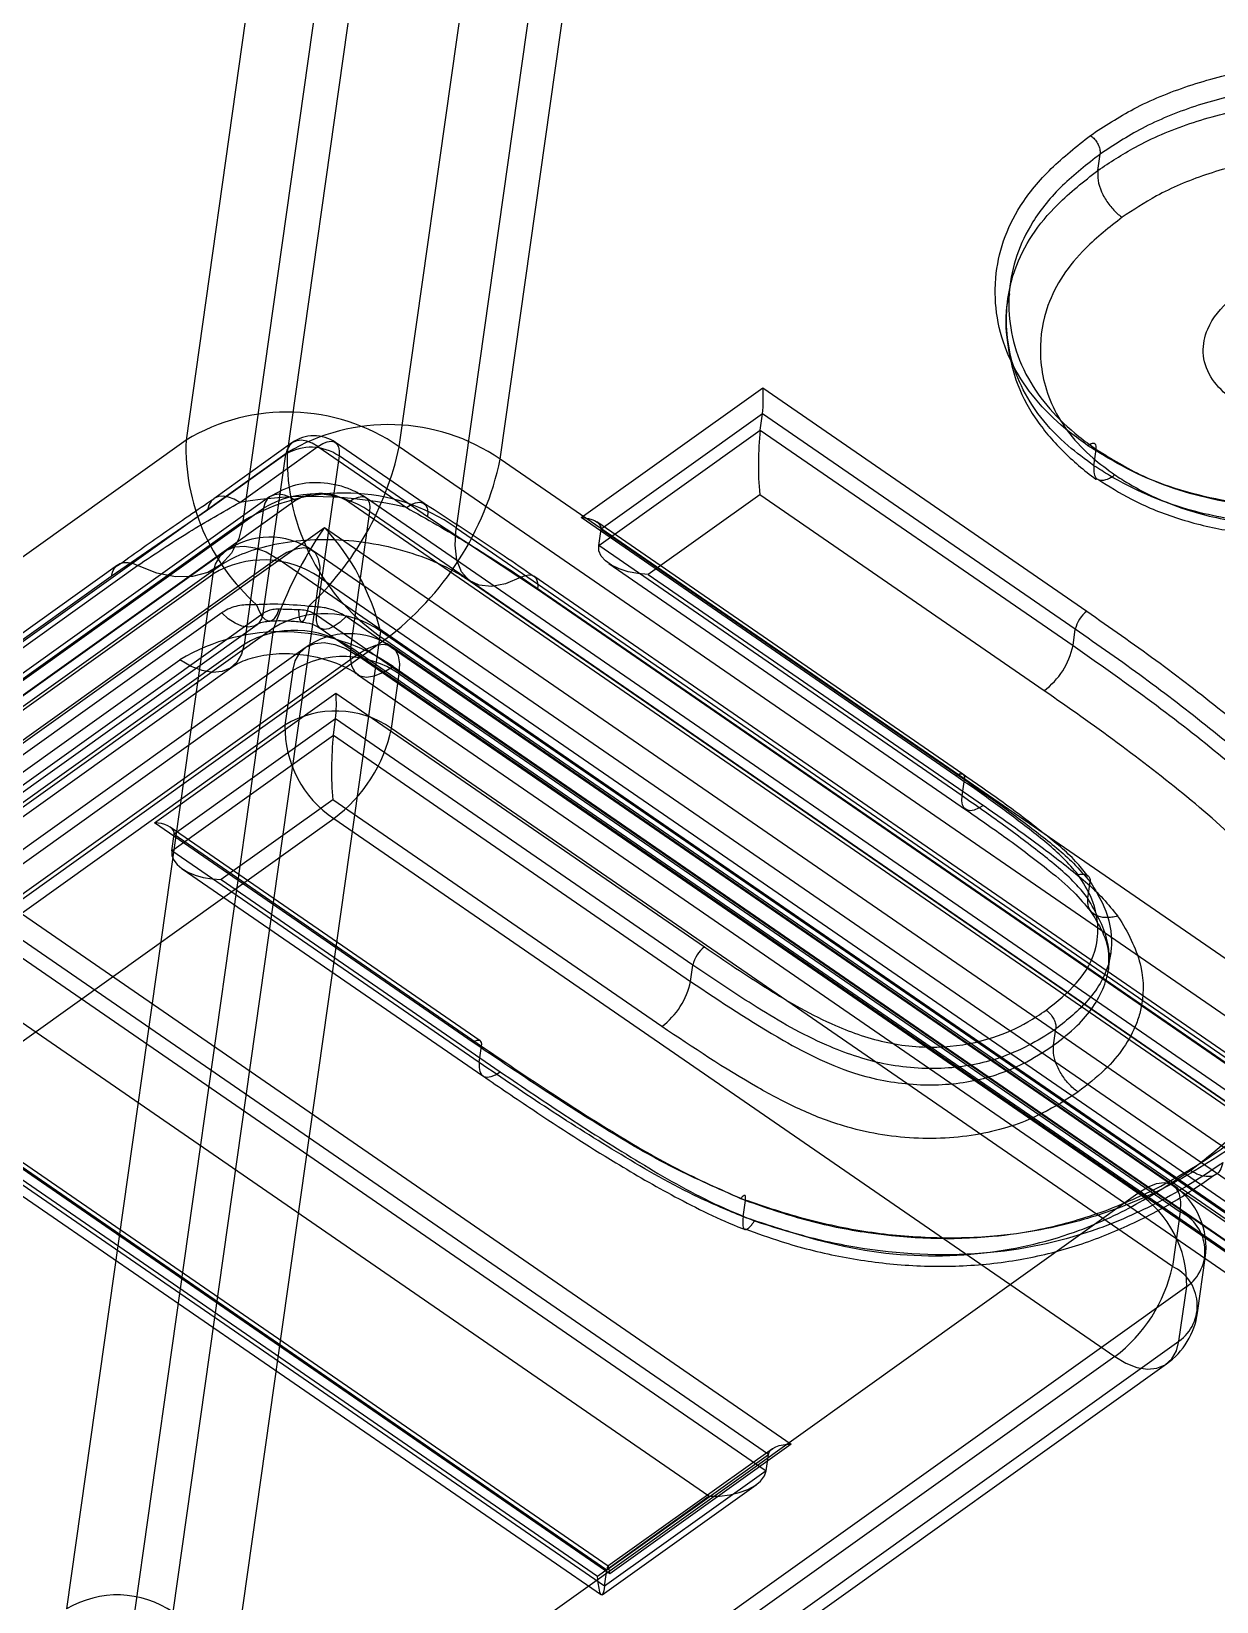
# Model space of a CAD drawing. Header units: inches. Extents: x -1.33 to 1.18, y -0.89 to 1.54.
# Drawn here: x 0.1911 to 0.4985, y 0.8214 to 1.2285 of the extents above; entities that cross this region are included whole.
import ezdxf

# ---------------------------------------------------------------- set-up
doc = ezdxf.new("R2010")
doc.units = ezdxf.units.IN
doc.header["$MEASUREMENT"] = 0

msp = doc.modelspace()

# ---------------------------------------------------------------- linework, layer by layer
at = {"color": 7, "linetype": 'Continuous', "lineweight": 25}
for p, q in [((0.2871742088, 1.5179692225), (0.2312484025, 1.1225116775)), ((0.2865332033, 1.1208250927), (0.3424590096, 1.5162826377)), ((0.2460735155, 1.1015103407), (0.28602052, 1.3839800157)), ((0.3413053208, 1.3822934309), (0.3013583163, 1.0998237559)), ((0.2894383761, 1.3452323799), (0.2574807725, 1.1192566399)), ((0.3127655732, 1.117570055), (0.3447231768, 1.343545795)), ((0.467729125, 1.1924357115), (0.4683283301, 1.1966727566)), ((0.4450452499, 1.1634951286), (0.4444460448, 1.1592580835)), ((0.3337548911, 1.1024201057), (0.3808341178, 1.1360601367)), ((0.3808341178, 1.1360601367), (0.4648911067, 1.0781619328)), ((0.3807764334, 1.1293606763), (0.3388839011, 1.0994267505)), ((0.3801772283, 1.1251236312), (0.3807764334, 1.1293606763)), ((0.461898284, 1.0734841796), (0.3807764334, 1.1293606763)), ((0.338284696, 1.0951897053), (0.3801772283, 1.1251236312)), ((0.3801772283, 1.1251236312), (0.4612990789, 1.0692471345)), ((0.2312484025, 1.1225116775), (-1.2728929942, 0.0477411968)), ((0.258728019, 1.121801105), (0.238454419, 1.1073147895)), ((0.2451752954, 1.1063683102), (0.2654488954, 1.1208546257)), ((0.2654488954, 1.1208546257), (0.2883944186, 1.1050498155)), ((0.2929789519, 1.1060938109), (0.2700334287, 1.1218986211)), ((1.108370399, 0.554746003), (0.2865332033, 1.1208250927)), ((0.466726738, 1.1158994768), (0.4673259431, 1.1201365219)), ((0.2574807725, 1.1192566399), (-1.1169932624, 0.1371387868)), ((0.2571123882, 1.1188471614), (0.2368387882, 1.1043608459)), ((0.251291683, 1.0776883135), (0.2571123882, 1.1188471614)), ((0.2709335884, 1.1184255152), (0.2651128832, 1.0772666673)), ((0.2938791115, 1.102620705), (0.2709335884, 1.1184255152)), ((0.9878461269, 0.6525765171), (0.3127655732, 1.117570055)), ((0.2529314014, 1.1078216745), (-1.2149865129, 0.0590513633)), ((1.0587686856, 0.5696966466), (0.2780579737, 1.1074965206)), ((0.3800330172, 1.1083749803), (0.3511072211, 1.0877063173)), ((0.4538170222, 1.0575527516), (0.3800330172, 1.1083749803)), ((-1.216602241, 0.0560973503), (0.2513156733, 1.1048676614)), ((0.2596518551, 1.1068748932), (-1.2082660592, 0.058104582)), ((0.2368387882, 1.1043608459), (0.2118296982, 1.0871321225)), ((0.2513156733, 1.1048676614), (0.2463222978, 1.0695589521)), ((1.0541838102, 0.5686528868), (0.2734730982, 1.1064527608)), ((0.2739647839, 1.0687146873), (0.2789581595, 1.1040233966)), ((0.2789581595, 1.1040233966), (1.0596688714, 0.5662235226)), ((-1.1981643039, 0.0529656455), (0.2671601159, 1.0998830056)), ((-1.1543339917, 0.1008619621), (0.2460735155, 1.1015103407)), ((0.2671601159, 1.0998830056), (1.0449358252, 0.5641049356)), ((0.3223992998, 1.0837589529), (0.2938791115, 1.102620705)), ((0.3013583163, 1.0998237559), (1.0057901983, 0.6146131077)), ((0.4309218425, 1.0354918283), (0.3337548911, 1.1024201057)), ((0.432765898, 1.0359023333), (0.3378231545, 1.1012986211)), ((0.338284696, 1.0951897053), (0.3388839011, 1.0994267505)), ((0.3388839011, 1.0994267505), (0.4331291822, 1.0345108727)), ((0.4325299771, 1.0302738276), (0.338284696, 1.0951897053)), ((0.241460956, 1.0937170721), (-1.2887008276, 0.000475935)), ((0.2549018634, 1.0918235095), (-1.2752599201, -0.0014176276)), ((1.1060526396, 0.5055003386), (0.2549018634, 1.0918235095)), ((1.1152223905, 0.5075878581), (0.2640716143, 1.093911029)), ((-1.2919322837, -0.0054320911), (0.2382294998, 1.087809046)), ((0.2118296982, 1.0871321225), (-1.188577809, 0.0864837439)), ((0.2134453291, 1.0900860661), (-1.1869621782, 0.0894376875)), ((-1.1817290456, 0.0893593875), (0.2186784617, 1.0900077661)), ((-1.1607965152, 0.0890461877), (0.239610992, 1.0896945663)), ((0.2382294998, 1.087809046), (0.2002798455, 0.8194628547)), ((1.0259310221, 0.6020214105), (0.3214991401, 1.0872320588)), ((0.3409365626, 1.0905100288), (0.433438222, 1.0267952258)), ((0.3511072211, 1.0877063173), (0.438048395, 1.0278214875)), ((0.2279223316, 0.8186185899), (0.2658719859, 1.0869647812)), ((0.2658719859, 1.0869647812), (1.1170227621, 0.5006416103)), ((0.3049589548, 1.0859313323), (1.0093908368, 0.600720684)), ((0.3181911031, 1.0869719135), (1.0226229851, 0.6017612652)), ((1.0268311818, 0.5985483046), (0.3223992998, 1.0837589529)), ((0.240566347, 1.0777694762), (-1.2506083135, 0.0122642582)), ((-1.2398829774, 0.0121830955), (0.251291683, 1.0776883135)), ((0.2651128832, 1.0772666673), (1.0722744147, 0.5212961328)), ((1.0799773456, 0.5208151006), (0.2728158141, 1.076785635)), ((-1.2414986083, 0.0092291519), (0.2496760522, 1.0747343699)), ((0.2540477384, 1.0738696205), (-1.1723742632, 0.0547465266)), ((-1.0916366344, 0.0886747089), (0.2828374004, 1.070792562)), ((0.215099409, 0.7984616874), (0.2540477384, 1.0738696205)), ((0.2816902245, 1.0730253557), (0.2427418951, 0.7976174226)), ((0.2660130429, 1.0737935614), (1.0731745743, 0.5178230269)), ((1.0154408936, 0.5675743463), (0.2816902245, 1.0730253557)), ((0.2828374004, 1.070792562), (0.957917954, 0.6057990241)), ((0.4612990789, 1.0692471345), (0.461898284, 1.0734841796)), ((0.2463222978, 1.0695589521), (-1.2215956166, 0.0207886409)), ((0.2621505248, 1.0686722967), (-1.1590844877, 0.0532551049)), ((0.2755914322, 1.0667787341), (-1.1456435803, 0.0513615424)), ((1.0546754959, 0.5309148133), (0.2739647839, 1.0687146873)), ((0.4781066169, 0.9272742555), (0.2755914322, 1.0667787341)), ((0.4872763678, 0.929361775), (0.2847611832, 1.0688662536)), ((-1.2382679802, 0.0167741773), (0.2296499342, 1.0655444885)), ((-1.2248270727, 0.0148806147), (0.2430908416, 1.0636509259)), ((-1.1623159439, 0.0473470788), (0.2589190686, 1.0627642705)), ((0.2589190686, 1.0627642705), (0.2569217184, 1.0486407868)), ((0.2849349064, 1.0638559589), (1.0656456184, 0.5260560849)), ((0.2757651555, 1.0617684394), (1.0564758674, 0.5239685654)), ((0.2845642045, 1.047796522), (0.2865615547, 1.0619200057)), ((0.2865615547, 1.0619200057), (0.4890767394, 0.9224155272)), ((0.2230389129, 1.0233090159), (0.2701181397, 1.0569490469)), ((0.2701181397, 1.0569490469), (0.3657053465, 0.9911088546)), ((0.1114314888, 1.0528724333), (0.3882370938, 0.8622095311)), ((0.2569217184, 1.0486407868), (-1.1643132941, 0.0332235951)), ((0.2700604552, 1.0502495866), (0.228167923, 1.0203156607)), ((0.2694612502, 1.0460125414), (0.2700604552, 1.0502495866)), ((0.3627182246, 0.9864271823), (0.2700604552, 1.0502495866)), ((0.4870793892, 0.9082920434), (0.2845642045, 1.047796522)), ((0.3823091436, 0.8595534928), (0.1113738044, 1.0461729729)), ((0.2275687179, 1.0160786156), (0.2694612502, 1.0460125414)), ((0.2694612502, 1.0460125414), (0.3621190195, 0.9821901372)), ((0.1107745993, 1.0419359278), (0.3817099386, 0.8553164477)), ((0.4325299771, 1.0302738276), (0.4331291822, 1.0345108727)), ((0.2693170391, 1.0292638906), (0.240391243, 1.0085952275)), ((0.3546369641, 0.9704957552), (0.2693170391, 1.0292638906)), ((-1.1516356309, 0.0089910911), (0.2695993815, 1.0244082828)), ((0.3668900633, 0.848676352), (0.1106303882, 1.025187277)), ((0.3057376169, 0.9663463872), (0.2230389129, 1.0233090159)), ((0.3075652552, 0.9667682387), (0.2271071764, 1.0221875313)), ((0.2695993815, 1.0244082828), (0.4721145662, 0.8849038043)), ((0.341157867, 0.8285695001), (0.0643522621, 1.0192324023)), ((0.3407572303, 0.8305261811), (0.0684205255, 1.0181109177)), ((0.2275687179, 1.0160786156), (0.228167923, 1.0203156607)), ((0.228167923, 1.0203156607), (0.3079139301, 0.9653868411)), ((0.0694812721, 1.0162390471), (0.3404166114, 0.829619567)), ((0.307314725, 0.9611497959), (0.2275687179, 1.0160786156)), ((0.3398174063, 0.8253825219), (0.0688820671, 1.0120020019)), ((0.2302205844, 1.011398939), (0.3082044021, 0.9576839104)), ((0.0715339336, 1.0073223254), (0.338965859, 0.8231159866)), ((0.240391243, 1.0085952275), (0.312755508, 0.9587509305)), ((0.4651385097, 1.0037451492), (0.4657377148, 1.0079821943)), ((0.0817045922, 1.0045186139), (0.3379642672, 0.8280076889)), ((0.4704661523, 0.9852469817), (0.4710653573, 0.9894840269)), ((0.3621190195, 0.9821901372), (0.3627182246, 0.9864271823)), ((0.4562741014, 0.9656276658), (0.4568733065, 0.969864711)), ((0.307314725, 0.9611497959), (0.3079139301, 0.9653868411)), ((0.2446921075, 0.7605086583), (0.4781066169, 0.9272742555)), ((0.3757527453, 0.9211617182), (0.3763519504, 0.9253987633)), ((0.4890767394, 0.9224155272), (0.4870793892, 0.9082920434)), ((0.4936030121, 0.8962708474), (0.4956003623, 0.9103943311)), ((0.4907842801, 0.9030417516), (0.2573697707, 0.7362761544)), ((0.4887869298, 0.8889182678), (0.4907842801, 0.9030417516)), ((0.2553724205, 0.7221526706), (0.4887869298, 0.8889182678)), ((0.4721145662, 0.8849038043), (0.2387000569, 0.7181382071)), ((0.2521409643, 0.7162446445), (0.4855554737, 0.8830102417)), ((0.3404166114, 0.829619567), (0.3823091436, 0.8595534928)), ((0.3833411747, 0.8610107249), (0.340677085, 0.8305254898)), ((0.3882370938, 0.8622095311), (0.341157867, 0.8285695001)), ((0.3817099386, 0.8553164477), (0.3823091436, 0.8595534928)), ((0.3817099386, 0.8553164477), (0.3398174063, 0.8253825219)), ((0.3391662222, 0.8231177149), (0.3791298609, 0.8516733675)), ((0.3379642672, 0.8280076889), (0.3668900633, 0.848676352)), ((0.3398174063, 0.8253825219), (0.3404166114, 0.829619567))]:
    msp.add_line(p, q, dxfattribs=at)
at = {"color": 7, "linetype": 'Continuous', "lineweight": 25, "flags": 128}
for points in [[(0.2654488954, 1.1208546257), (0.2639981661, 1.1217049769), (0.262564809, 1.1222512709), (0.2612039072, 1.1224725137), (0.2599677594, 1.1223602033), (0.25890387, 1.1219186556), (0.2580531238, 1.121164839), (0.2574482144, 1.1201277223), (0.2571123882, 1.1188471614)], [(0.2654488954, 1.1208546257), (0.2666945485, 1.1216227178), (0.2678539533, 1.1220899139), (0.2688825546, 1.1222382597), (0.2697408237, 1.1220620544), (0.270395778, 1.1215680696), (0.2708222478, 1.1207752887), (0.2710038441, 1.119714178), (0.2709335884, 1.1184255152)], [(0.2451752954, 1.1063683102), (0.2437245661, 1.1072186614), (0.242291209, 1.1077649554), (0.2409303072, 1.1079861983), (0.2396941594, 1.1078738878), (0.23863027, 1.1074323401), (0.2377795238, 1.1066785235), (0.2371746144, 1.1056414069), (0.2368387882, 1.1043608459)], [(0.2596518551, 1.1068748932), (0.2582011893, 1.1077252898), (0.2567678933, 1.1082716274), (0.2554070477, 1.1084929105), (0.2541709492, 1.1083806353), (0.2531071004, 1.1079391165), (0.2522563842, 1.1071853214), (0.2516514933, 1.1061482179), (0.2513156733, 1.1048676614)], [(0.2789581595, 1.1040233966), (0.2790284081, 1.1053120643), (0.2788467908, 1.1063731895), (0.278420287, 1.1071659938), (0.277765287, 1.1076600102), (0.276906962, 1.1078362539), (0.2758782971, 1.1076879519), (0.2747188232, 1.1072208035), (0.2734730982, 1.1064527608)], [(0.2883944186, 1.1050498155), (0.2896400717, 1.1058179076), (0.2907994765, 1.1062851037), (0.2918280778, 1.1064334495), (0.2926863469, 1.1062572442), (0.2933413012, 1.1057632594), (0.293767771, 1.1049704785), (0.2939493673, 1.1039093678), (0.2938791115, 1.102620705)], [(0.2460735155, 1.1015103407), (0.2449640532, 1.0969940939), (0.2430290518, 1.0932008289), (0.2403250733, 1.0902414268), (0.2369311579, 1.0882023939), (0.2329465133, 1.0871433333), (0.2284876147, 1.0870952025), (0.2236848004, 1.0880594084), (0.2186784617, 1.0900077661)], [(0.3181911031, 1.0869719135), (0.3141318262, 1.0853001223), (0.3104572288, 1.0845945386), (0.307274723, 1.0848757873), (0.3046773369, 1.0861356472), (0.3027409948, 1.0883372914), (0.301522298, 1.0914163634), (0.3010568701, 1.0952828588), (0.3013583163, 1.0998237559)], [(0.3337548911, 1.1024201057), (0.3347088327, 1.102347905), (0.3356216516, 1.102192071), (0.3364656123, 1.1019573388), (0.3372150713, 1.1016508406), (0.3378472569, 1.1012818891), (0.3383429602, 1.1008616948), (0.3386871198, 1.100403025), (0.3388692783, 1.0999198162), (0.3388839011, 1.0994267505)], [(0.3511072211, 1.0877063173), (0.348430028, 1.0879242657), (0.3458940964, 1.0884052174), (0.3435968808, 1.0891306894), (0.3416266619, 1.0900728025), (0.3400591541, 1.0911953516), (0.3389545958, 1.0924551978), (0.3383554347, 1.093803926), (0.338284696, 1.0951897053)], [(0.2382294998, 1.087809046), (0.2389011398, 1.090370159), (0.2401109215, 1.0924443659), (0.2418123538, 1.093951956), (0.2439400516, 1.0948349936), (0.2464122486, 1.095059544), (0.2491339397, 1.0946169779), (0.2520005318, 1.0935243027), (0.2549018634, 1.0918235095)], [(0.2658719859, 1.0869647812), (0.2660124833, 1.0895421165), (0.2656492487, 1.0916643669), (0.264796241, 1.0932499755), (0.263486241, 1.0942380083), (0.261769591, 1.0945904956), (0.2597122611, 1.0942938917), (0.2573933133, 1.0933595949), (0.2549018634, 1.0918235095)], [(0.2186784617, 1.0900077661), (0.217426877, 1.0904948556), (0.2162261734, 1.0907359071), (0.2151114488, 1.0907238744), (0.2141152876, 1.0904591092), (0.2132668088, 1.089949351), (0.2125908141, 1.0892095004), (0.2121070638, 1.0882611842), (0.2118296982, 1.0871321225)], [(0.3181911031, 1.0869719135), (0.3192059223, 1.0873898613), (0.3201245716, 1.0875662572), (0.3209201981, 1.087495945), (0.3215695446, 1.08718098), (0.3220536301, 1.086630569), (0.3223583043, 1.085860801), (0.3224746613, 1.0848941771), (0.3223992998, 1.0837589529)], [(0.2495635652, 1.0798347954), (0.2502042327, 1.0781910721), (0.2509497771, 1.076906712), (0.2517632876, 1.0760453012), (0.2526044891, 1.0756494867), (0.253431735, 1.0757388644), (0.25420407, 1.0763090094), (0.2548832573, 1.077331695), (0.2554356716, 1.0787562898)], [(0.2630539928, 1.0794232401), (0.2626279253, 1.07781206), (0.262192575, 1.0765637256), (0.2617694954, 1.0757400398), (0.2613796325, 1.0753817816), (0.2610422875, 1.0755066877), (0.2607741618, 1.0761085743), (0.2605885299, 1.0771576431), (0.2604945819, 1.0786019566)], [(0.251291683, 1.0776883135), (0.2508471515, 1.0761612138), (0.2500112958, 1.0750077307), (0.2488315666, 1.074293346), (0.2473749355, 1.0740586144), (0.2457240936, 1.0743168614), (0.2439727573, 1.0750534266), (0.2422203478, 1.0762264961), (0.240566347, 1.0777694762)], [(0.2728158141, 1.076785635), (0.2712564239, 1.0753406865), (0.2697163252, 1.0742680623), (0.2682829477, 1.0736286538), (0.2670376622, 1.0734587596), (0.2660511622, 1.0737680243), (0.26537945, 1.0745388913), (0.2650606579, 1.0757275994), (0.2651128832, 1.0772666673)], [(0.2463222978, 1.0695589521), (0.2456506578, 1.066997839), (0.2444408761, 1.0649236322), (0.2427394438, 1.063416042), (0.240611746, 1.0625330044), (0.238139549, 1.062308454), (0.2354178579, 1.0627510201), (0.2325512658, 1.0638436953), (0.2296499342, 1.0655444885)], [(0.2589190686, 1.0627642705), (0.2595907086, 1.0653253835), (0.2608004903, 1.0673995904), (0.2625019226, 1.0689071806), (0.2646296204, 1.0697902182), (0.2671018174, 1.0700147686), (0.2698235085, 1.0695722025), (0.2726901006, 1.0684795273), (0.2755914322, 1.0667787341)], [(0.2739647839, 1.0687146873), (0.2738242866, 1.0661373519), (0.2741875212, 1.0640151015), (0.2750405288, 1.0624294929), (0.2763505288, 1.0614414602), (0.2780671788, 1.0610889728), (0.2801245087, 1.0613855767), (0.2824434565, 1.0623198736), (0.2849349064, 1.0638559589)], [(0.2865615547, 1.0619200057), (0.2867020521, 1.0644973411), (0.2863388175, 1.0666195915), (0.2854858099, 1.0682052001), (0.2841758098, 1.0691932329), (0.2824591599, 1.0695457202), (0.28040183, 1.0692491163), (0.2780828821, 1.0683148194), (0.2755914322, 1.0667787341)], [(0.4309218425, 1.0354918283), (0.4314227301, 1.0357972486), (0.4318890175, 1.0359823803), (0.4323027855, 1.0360401088), (0.4326481333, 1.0359682157), (0.4329117892, 1.0357694637), (0.4330836212, 1.0354514909), (0.4331570258, 1.0350265167), (0.4331291822, 1.0345108727)], [(0.438048395, 1.0278214875), (0.4367961759, 1.0270579367), (0.4356304574, 1.0265951075), (0.4345960375, 1.0264507862), (0.4337326682, 1.026630519), (0.4330735284, 1.0271273988), (0.4326439485, 1.0279223308), (0.4324604369, 1.0289847662), (0.4325299771, 1.0302738276)], [(0.228167923, 1.0203156607), (0.2281533002, 1.0208087264), (0.2279711416, 1.0212919352), (0.2276269821, 1.021750605), (0.2271312787, 1.0221707994), (0.2264990932, 1.0225397508), (0.2257496341, 1.0228462491), (0.2249056735, 1.0230809813), (0.2239928546, 1.0232368152), (0.2230389129, 1.0233090159)], [(0.2275687179, 1.0160786156), (0.2276052749, 1.0148459512), (0.2280606713, 1.0136379292), (0.2289210701, 1.0124912548), (0.2301603285, 1.0114407689), (0.2317407923, 1.0105183902), (0.23361444, 1.0097521446), (0.2357243416, 1.0091653141), (0.2380063889, 1.0087757293), (0.240391243, 1.0085952275)], [(0.3079139301, 0.9653868411), (0.3079454575, 0.9658999361), (0.3078761124, 0.9663221015), (0.3077085598, 0.9666371136), (0.3074492385, 0.9668328666), (0.3071081143, 0.9669018379), (0.3066982962, 0.9668413769), (0.3062355333, 0.9666538072), (0.3057376169, 0.9663463872)], [(0.307314725, 0.9611497959), (0.3072436239, 0.9598616993), (0.3074227212, 0.9588022971), (0.3078451341, 0.9580123027), (0.3084946291, 0.9575220758), (0.309346246, 0.9573504559), (0.3103672568, 0.9575040384), (0.3115184237, 0.9579769211), (0.312755508, 0.9587509305)], [(0.4781066169, 0.9272742555), (0.4805980668, 0.9288103408), (0.4829170146, 0.9297446377), (0.4849743445, 0.9300412416), (0.4866909945, 0.9296887543), (0.4880009945, 0.9287007215), (0.4888540022, 0.9271151129), (0.4892172368, 0.9249928625), (0.4890767394, 0.9224155272)], [(0.4721145662, 0.8849038043), (0.4750158978, 0.883203011), (0.4778824899, 0.8821103359), (0.480604181, 0.8816677697), (0.483076378, 0.8818923201), (0.4852040758, 0.8827753578), (0.4869055081, 0.8842829479), (0.4881152899, 0.8863571548), (0.4887869298, 0.8889182678)], [(0.3823091436, 0.8595534928), (0.3824933046, 0.8601013231), (0.3828828447, 0.8606216191), (0.3834627942, 0.8610943862), (0.3842108659, 0.8615014561), (0.385098312, 0.8618271855), (0.3860910282, 0.8620590567), (0.3871508651, 0.862188159), (0.3882370938, 0.8622095311)], [(0.3668900633, 0.848676352), (0.3696056349, 0.8487297823), (0.3722552272, 0.8490525381), (0.3747370178, 0.8496322161), (0.3769556328, 0.8504465395), (0.3788258122, 0.8514642143), (0.3802756859, 0.852646132), (0.3812495362, 0.853946872), (0.3817099386, 0.8553164477)], [(0.341157867, 0.8285695001), (0.3410835123, 0.8292711533), (0.3409966635, 0.8298372907), (0.3409006583, 0.8302461562), (0.340799186, 0.8304820372), (0.3406961463, 0.830535869), (0.3405954988, 0.8304055828), (0.3405011114, 0.8300961855), (0.3404166114, 0.829619567)], [(0.3398174063, 0.8253825219), (0.3396061562, 0.8241909756), (0.3393701877, 0.8234174823), (0.339118569, 0.8230917668), (0.3388609697, 0.8232263462), (0.3386072891, 0.8238160488), (0.338367276, 0.8248382125), (0.3381501541, 0.8262535561), (0.3379642672, 0.8280076889)]]:
    msp.add_lwpolyline(points, dxfattribs=at)
at = {"color": 7, "linetype": 'Continuous', "lineweight": 25}
for centre, radius, start, end in [((0.3459599025, 1.133010436), 0.0350073073770927, 354.0156344885, 4.9977209014), ((0.2575787292, 1.078659737), 0.0511495726702049, 55.5230529722, 120.9821626318), ((0.2838110992, 1.0754046994), 0.0511495726702041, 55.5230529722, 120.9821626318), ((0.4672185556, 1.115999232), 0.0875182684428363, 174.0156344885, 184.9977209014), ((0.2858892237, 1.1206927724), 0.0546710870097012, 178.0934196715, 228.3606198929), ((0.2636949698, 1.1078841763), 0.0127873931675527, 55.5230529722, 120.9821626318), ((0.2644502203, 1.1137928838), 0.009842519685039, 55.4410414576, 125.5473564601), ((0.2091498159, 1.1373511038), 0.0791283620473702, 312.9394021153, 347.9449931383), ((0.3141375653, 1.1180343429), 0.0566699760358678, 178.764109468, 236.4734322429), ((0.2354105424, 1.1340989451), 0.07910123261972, 306.8392268234, 347.9386641119), ((0.263474388, 0.9971947344), 0.1106965511981463, 76.9900531039, 99.5151625001), ((0.2724038422, 1.0576584003), 0.051149572670206, 55.5230529722, 120.9821626318), ((0.2644801163, 1.0829409166), 0.0255750795846734, 55.5213133946, 120.9798857988), ((0.2662340766, 1.0959115208), 0.0127875397923366, 55.5213133946, 120.9798857988), ((0.3532063212, 1.0401988987), 0.1047193489915468, 145.2537177109, 161.2443431257), ((0.2216363873, 1.0578952132), 0.0619304817453067, 14.1409713456, 42.6862009021), ((0.2529045132, 1.0777000258), 0.0196850393700779, 55.4386231084, 125.5443328531), ((0.2513939428, 1.0658823012), 0.0255750795846749, 55.5213133946, 120.9798857987), ((0.2672121814, 1.0519428757), 0.0255750795846738, 55.5213133946, 120.9798857987), ((0.4695937551, 1.0718569028), 0.0078656408567311, 126.7176607161, 168.0601789363), ((0.2559788201, 1.0216909989), 0.0511501591693473, 55.5213133946, 120.9798857987), ((0.2594867408, 1.0476322073), 0.0255750795846739, 55.5213133946, 120.9798857987), ((0.273594082, 1.0526552503), 0.0196850393700772, 55.4386231084, 125.5443328531), ((0.4419603251, 1.0733793552), 0.0197753039152363, 306.8391727426, 347.9386669093), ((0.2720835116, 1.0408375258), 0.025575079584674, 55.5213133946, 120.9798857987), ((0.2356998621, 1.0538954205), 0.0345534725924253, 353.9432875943, 5.0700677956), ((0.2700861614, 1.026714042), 0.025575079584675, 55.5213133946, 120.9798857987), ((0.2852513145, 1.0480293923), 0.0283361927124881, 178.7636645143, 236.4705576616), ((0.2458893591, 1.0560606921), 0.0395479478439619, 306.8359565459, 347.9382453195), ((0.3565025774, 1.0368881422), 0.087518268442799, 174.0156344885, 184.9977209014), ((0.3704744754, 0.9847721347), 0.0079308643795883, 126.9657743403, 167.954734469), ((0.3427801714, 0.9863224181), 0.019775408768698, 306.8392916597, 347.9385534773), ((0.4761092667, 0.9131507718), 0.0196850393700787, 351.950580759, 55.4386231084), ((0.462454684, 0.903653146), 0.0283361927124884, 358.7636645143, 56.4705576616), ((0.484270509, 0.9122297856), 0.0112627342306915, 305.3343788426, 64.7393123908), ((0.4484045437, 0.9165562135), 0.0395479478439631, 306.8359565459, 347.9382453195), ((0.4822731588, 0.8981063018), 0.0112627342306915, 305.3343788426, 64.7393123908), ((0.4741119164, 0.899027288), 0.0196850393700786, 305.5443328531, 351.950580759), ((0.2134442885, 0.7975361099), 0.0255750795846739, 55.5213133946, 120.9798857987)]:
    msp.add_arc(centre, radius, start, end, dxfattribs=at)
for points, knots in [([(0.4658038665058226, 1.201528753806587), (0.469451153521534, 1.203921420050856), (0.4771014839653994, 1.208940133229087), (0.4910548364333128, 1.21465388754241), (0.5115505612403123, 1.219977601667281), (0.5356414410923828, 1.221921124985381), (0.5539534482994419, 1.21962265187001), (0.5611687530969276, 1.218717006524378)], [0, 0, 0, 0, 0.1499057837874222, 0.3144333792433229, 0.4791079456042082, 0.7947578931923194, 0.9999999999999999, 0.9999999999999999, 0.9999999999999999, 0.9999999999999999]), ([(0.557192600220334, 1.213608563822174), (0.5512394113431501, 1.214308963224922), (0.5345935350872085, 1.21626736938814), (0.5123957959171, 1.214441882872704), (0.4926643080189664, 1.209327213208677), (0.4792223627392539, 1.203824874381588), (0.4718509310768971, 1.198985404099289), (0.4683283300987278, 1.196672756633899)], [0, 0, 0, 0, 0.1810963861294569, 0.5063686195918664, 0.6757998177390167, 0.8450738022863215, 1, 1, 1, 1]), ([(0.4677291250312942, 1.192435711508857), (0.4708883566483847, 1.19452284157485), (0.4780578719533043, 1.199259344865888), (0.4913736142273455, 1.204902067159888), (0.510124299740333, 1.209801939385792), (0.532334699532698, 1.212022778987063), (0.5490310252685094, 1.210198018657648), (0.5565933951529004, 1.209371518697132)], [0, 0, 0, 0, 0.1393935570277908, 0.3163377560263603, 0.4934819825351867, 0.7705796675395837, 1, 1, 1, 1]), ([(0.4651606147259327, 1.121086632639357), (0.4635530218908939, 1.122241700977008), (0.4556999323325394, 1.1278842087712), (0.4470513292711725, 1.137889576676144), (0.4420410897565598, 1.15044571717372), (0.4409924195724318, 1.158564118511468), (0.4414124095900038, 1.169759471909502), (0.4452767730003159, 1.181234745101167), (0.4552710804171255, 1.193151404935731), (0.4622889914518321, 1.198733165410812), (0.4658038665058226, 1.201528753806587)], [0, 0, 0, 0, 0.0511499677446517, 0.2498675465892587, 0.36188903329039, 0.4741126196908181, 0.518784599955418, 0.738405362201658, 0.8689820286823257, 1, 1, 1, 1]), ([(0.4658038665058226, 1.201528753806587), (0.4658858107540576, 1.20146961249433), (0.4661010884618992, 1.201314240928713), (0.4666274575238616, 1.200857678845775), (0.4673314737649438, 1.200046121944385), (0.4679817955850838, 1.198887868596662), (0.468366152755767, 1.197692716225443), (0.4683409376771029, 1.19701274386633), (0.4683283300987278, 1.196672756633899)], [0, 0, 0, 0, 0.053926596156956, 0.1416718593733661, 0.3563334343991202, 0.5709141337815206, 0.7854564024902838, 1, 1, 1, 1]), ([(0.5466616402603246, 1.196538540487718), (0.5424166115523074, 1.196848374962277), (0.5299112730468094, 1.19776110965774), (0.5124047530154543, 1.196016142269856), (0.4954749256367518, 1.191605441762861), (0.483425615011573, 1.186508098899986), (0.4769296924401419, 1.182208286382976), (0.4740402977023198, 1.18029572422977)], [0, 0, 0, 0, 0.1560474046970078, 0.4596966835477739, 0.6527381544194963, 0.8455374832083833, 1, 1, 1, 1]), ([(0.4683283300987278, 1.196672756633899), (0.4649495930616646, 1.194037712123546), (0.4581219853565592, 1.188712926558754), (0.4486821390016746, 1.177230410335651), (0.4449102312977046, 1.166241465423083), (0.4445229315034234, 1.155640442847812), (0.4454551742202098, 1.14793612032538), (0.4501984292920341, 1.136062024617503), (0.458393108707844, 1.126553427832916), (0.4658011177260274, 1.121231880941084), (0.4673259431109935, 1.120136521881986)], [0, 0, 0, 0, 0.1308156610032861, 0.2643467086123983, 0.4842600753281791, 0.5290427269478599, 0.6388005457481287, 0.7524427165237053, 0.9490441184464908, 1, 1, 1, 1]), ([(0.4667267380435599, 1.115899476756944), (0.4644424278602826, 1.117575879263029), (0.4562634173070249, 1.123578266280849), (0.4465277958768731, 1.136299500123145), (0.4431251321855006, 1.152390198883714), (0.4457260845616159, 1.168779908896911), (0.4546663395905053, 1.182190551033591), (0.4641079710838998, 1.189595635518567), (0.4677291250312942, 1.192435711508857)], [0, 0, 0, 0, 0.0771731602384839, 0.2763197820679766, 0.4707127606530688, 0.6327738259312989, 0.8591575501812687, 1, 1, 1, 1]), ([(0.4677291250312941, 1.192435711508857), (0.4676976119008805, 1.191585745920072), (0.4676345858351882, 1.189885820005642), (0.4685953914747579, 1.186897902024564), (0.4702215282242609, 1.184002410595965), (0.4720480067483348, 1.181895305767735), (0.4733722514470517, 1.180771636914542), (0.4739107763159247, 1.18038799459316), (0.4740402977023198, 1.18029572422977)], [0, 0, 0, 0, 0.2145534638175727, 0.4291055990812195, 0.6436961554688322, 0.8583675650033479, 0.9659357805003929, 1, 1, 1, 1]), ([(0.4740402977023198, 1.18029572422977), (0.4707473299096077, 1.177715445319906), (0.4623116960804829, 1.17110551487698), (0.4543058518318143, 1.15920591833102), (0.4520491745021918, 1.144838025061837), (0.4549171051962154, 1.130931833606834), (0.4632524823592377, 1.120038159628461), (0.470203490729605, 1.114943579225337), (0.4721401347134409, 1.11352416092483)], [0, 0, 0, 0, 0.1465656056491949, 0.3754588137596677, 0.5386849098255581, 0.7313358358938403, 0.9251465673230164, 1, 1, 1, 1]), ([(0.4448344562453736, 1.160436379041168), (0.4446518020405167, 1.159757378929837), (0.4435497192651263, 1.155660488153226), (0.4439947697834269, 1.148128869761257), (0.4461062870183894, 1.137872861118868), (0.4510251531126341, 1.128235507513963), (0.4583248790943643, 1.119633936194819), (0.4641486269529579, 1.114640199913544), (0.4673112123905576, 1.112376544726488), (0.467338444892738, 1.112357052764601)], [0, 0, 0, 0, 0.0399519909050339, 0.2410587867577451, 0.4250039262325117, 0.6222908701758232, 0.8098639425639648, 0.9983627697335499, 0.9999999999999999, 0.9999999999999999, 0.9999999999999999, 0.9999999999999999]), ([(0.5031426264217462, 1.132732763414316), (0.5026621367828829, 1.13308872685619), (0.5001799450646941, 1.134927620842515), (0.4963961872601775, 1.138972664736382), (0.4945699685587744, 1.145234111754465), (0.4960266789584928, 1.152435550705228), (0.5004111853094737, 1.157743688202305), (0.5042400102199801, 1.160652885313872), (0.5052155140271903, 1.161394087360085)], [0, 0, 0, 0, 0.0432364993021235, 0.2233581576182855, 0.4181768444446625, 0.6119287583071585, 0.9011276350868423, 1, 1, 1, 1]), ([(0.4673259431109935, 1.120136521881986), (0.4673425186548227, 1.120433325857259), (0.4673756695961696, 1.121026931187934), (0.4670533095572866, 1.121548996982187), (0.466494160979097, 1.121717079091356), (0.4658763701637432, 1.121531330893303), (0.4654152856158701, 1.121266858632513), (0.4652263696483738, 1.121133166211391), (0.4651606147259327, 1.121086632639357)], [0, 0, 0, 0, 0.2144999837588584, 0.4289980741391872, 0.6435509187516621, 0.8582190185919458, 0.9506510881019619, 1, 1, 1, 1]), ([(0.56668709713075, 1.109149791619669), (0.5598625267411416, 1.107912873026758), (0.5472024995560435, 1.10561830763758), (0.5278570920581925, 1.104342544091561), (0.5127485958388562, 1.104990111616508), (0.4958098713006207, 1.107395526440387), (0.4799384839298688, 1.111947870997956), (0.4693025304287829, 1.11852523628209), (0.4651606147259327, 1.121086632639357)], [0, 0, 0, 0, 0.2031004256985752, 0.3767646553348092, 0.550100148226531, 0.6236048713289057, 0.853421990444025, 1, 1, 1, 1]), ([(0.4673259431109935, 1.120136521881986), (0.4712457740823821, 1.117708367928319), (0.4812936939996529, 1.111484146360775), (0.4963241985342811, 1.107180290238962), (0.5124039721367452, 1.104901056582783), (0.526972218894722, 1.104261407536568), (0.5457747904338814, 1.105509627348504), (0.5581838890855403, 1.107759749910522), (0.5648814395753385, 1.108974206325964)], [0, 0, 0, 0, 0.1444993201645974, 0.3704031137341674, 0.4434146098898439, 0.6155369419518462, 0.7924941355514566, 1, 1, 1, 1]), ([(0.4667267380435599, 1.115899476756944), (0.4666853040919858, 1.115157475874211), (0.4666024365543676, 1.113673480654671), (0.4674082629275049, 1.112368180949977), (0.4688064179962366, 1.111948487664174), (0.4704038040784066, 1.112427400903212), (0.4715636432524581, 1.11311155723325), (0.4720362879374606, 1.11344983621054), (0.4721401347134409, 1.11352416092483)], [0, 0, 0, 0, 0.214510178531378, 0.4290184646559954, 0.6435814686169592, 0.8582596426462167, 0.9688576226401496, 1, 1, 1, 1]), ([(0.5642822345079048, 1.104737161200922), (0.5575514980913165, 1.103515859181874), (0.5451992971165384, 1.101274534153455), (0.5263881949578235, 1.100037548184406), (0.5085103092252165, 1.100790857696337), (0.4891081978614009, 1.104334064655649), (0.4752943051438683, 1.110397628054079), (0.4680630469808634, 1.11504133704152), (0.4667267380435599, 1.115899476756944)], [0, 0, 0, 0, 0.2086279712675269, 0.3828726116365981, 0.5567783830318763, 0.7278197174402593, 0.9497021215473749, 1, 1, 1, 1]), ([(0.2780579736834261, 1.107496520563791), (0.2767689903299432, 1.108267442774841), (0.2734537693386943, 1.110250228269927), (0.2670197347353672, 1.111707685671646), (0.2593911978020436, 1.111354004943963), (0.2550890060219286, 1.109001490696124), (0.2529314014217837, 1.107821674494879)], [0, 0, 0, 0, 0.1702751301867512, 0.4379417968101393, 0.718120570459738, 1, 1, 1, 1]), ([(0.4677134272868043, 1.112401310314343), (0.4705721628684668, 1.110598275607854), (0.4767522394876282, 1.106700436050887), (0.4879753692315708, 1.102089160361633), (0.5006162757982064, 1.09896503003335), (0.5142948393002933, 1.097409789190705), (0.5290481374587228, 1.0972065000544), (0.5451855136192484, 1.098567493732597), (0.5564460821909234, 1.100475518779749), (0.5623780558701721, 1.10159609592774), (0.5626591978363132, 1.101649204939956)], [0, 0, 0, 0, 0.1086291871129692, 0.2348369341123078, 0.3672393462246193, 0.4972362647071423, 0.6442317793492843, 0.8097523299193005, 0.9909833376018912, 1, 1, 1, 1]), ([(0.4721401347134409, 1.11352416092483), (0.473332577649189, 1.112758189048639), (0.4795171296606124, 1.108785510134142), (0.4913837908462954, 1.103569924004399), (0.5083296499752583, 1.100515003326326), (0.5243720314672748, 1.099859103909487), (0.5418162224481552, 1.101030096630842), (0.5533576241868943, 1.103131185567386), (0.5597680951913545, 1.104298198899943)], [0, 0, 0, 0, 0.05001698821649, 0.2594108747732536, 0.4244185362680218, 0.6012930607304977, 0.7785451601701713, 1, 1, 1, 1]), ([(0.2384395978636552, 1.107256200321361), (0.2341244842242796, 1.104313016307074), (0.2258914851395047, 1.098697583361153), (0.2174286362317698, 1.092692866542408), (0.2134013708062766, 1.089835366816529)], [0, 0, 0, 0, 0.5241241490425305, 0.9999999999999999, 0.9999999999999999, 0.9999999999999999, 0.9999999999999999]), ([(0.2186784616710784, 1.090007766142667), (0.2230793850432255, 1.092953206639463), (0.231611874266883, 1.09866381261295), (0.240750317196655, 1.103854767807271), (0.2451752953894125, 1.106368310181061)], [0, 0, 0, 0, 0.5157842285865103, 1, 1, 1, 1]), ([(0.2883944185697023, 1.105049815480829), (0.2936566143336676, 1.102071840254574), (0.3038614001465418, 1.096296760667441), (0.3135153197671802, 1.090014611919241), (0.3181911030638503, 1.086971913477746)], [0, 0, 0, 0, 0.5156595993740888, 1, 1, 1, 1]), ([(0.3214863593577963, 1.087141341861728), (0.3189189373921834, 1.088905661050497), (0.3093904235296721, 1.095453606839401), (0.2999083835825869, 1.101607783720835), (0.2929812433806493, 1.106103740953995)], [0, 0, 0, 0, 0.2694462119338698, 1, 1, 1, 1]), ([(0.2396109920214064, 1.089694566264872), (0.240256951051952, 1.090128893835876), (0.2421989563935754, 1.091434652286519), (0.2472076757862239, 1.093770316825324), (0.2551443100812946, 1.095917404298729), (0.2645635048173778, 1.096958509348319), (0.2747713981045899, 1.096618227904703), (0.2850510238917397, 1.094825274688636), (0.2945768424664928, 1.091720763828957), (0.3010977986022358, 1.08848271125894), (0.304124203891136, 1.086482919893421), (0.3049589547956489, 1.085931332286392)], [0, 0, 0, 0, 0.0620929449819195, 0.1866756638267874, 0.3115139287534038, 0.4377156163299811, 0.5657959389362385, 0.6950038556420678, 0.8240292698763418, 0.9514632998173645, 1, 1, 1, 1]), ([(0.2495635651566786, 1.079834795367233), (0.2482765216410161, 1.079844481170539), (0.2454336946173387, 1.079865875212814), (0.2424230358657286, 1.078978045565029), (0.2409292190342905, 1.078005679482572), (0.2405663469813245, 1.077769476174944)], [0, 0, 0, 0, 0.385110410546638, 0.8506334625661321, 1, 1, 1, 1]), ([(0.2630539928409175, 1.079423240108897), (0.2603696027459341, 1.079675118740255), (0.2557571465518719, 1.080107909471948), (0.2513893573158893, 1.07991530607003), (0.2495635651566786, 1.079834795367233)], [0, 0, 0, 0, 0.5819871196693889, 1, 1, 1, 1]), ([(0.2728158140993526, 1.076785635033534), (0.2713590739848987, 1.077571108291077), (0.2695666683969062, 1.078537572138726), (0.2661878884422965, 1.079264818638878), (0.2644173374321345, 1.079354321714108), (0.2630539928409175, 1.079423240108897)], [0, 0, 0, 0, 0.499528879355045, 0.6146314952376861, 1, 1, 1, 1]), ([(0.2495252151215969, 1.074616304496946), (0.2496712022325312, 1.07472361808419), (0.250016896199891, 1.074977734077639), (0.2511078574494752, 1.075452727589746), (0.2524642346338112, 1.075549826263577), (0.2530123490269505, 1.075589064007544)], [0, 0, 0, 0, 0.3034299503891103, 0.7185148243196683, 1, 1, 1, 1]), ([(0.2512916830460331, 1.07768831348292), (0.2520742305949623, 1.078098003560576), (0.2533301163910846, 1.078755502200811), (0.2548593206849523, 1.078756074233474), (0.2554356715619935, 1.078756289830257)], [0, 0, 0, 0, 0.623104068336382, 1, 1, 1, 1]), ([(0.2517506011563931, 1.075528945529944), (0.2525395386510726, 1.075591121054087), (0.2545980241646545, 1.075753348628019), (0.2583074501889093, 1.07570612308469), (0.2609876566512742, 1.075389274972776), (0.2622284130193661, 1.075242595484425)], [0, 0, 0, 0, 0.2502345405200396, 0.6529087286790012, 1, 1, 1, 1]), ([(0.2554356715619935, 1.078756289830257), (0.2561087459740383, 1.078735454602959), (0.2575376067041702, 1.078691223775644), (0.2593241448012806, 1.078636215770686), (0.2603051577222163, 1.07860750113095), (0.2604945819435886, 1.078601956608387)], [0, 0, 0, 0, 0.4181319893609675, 0.8876468469429439, 1, 1, 1, 1]), ([(0.2604945819435884, 1.078601956608387), (0.2611278917765657, 1.078564837642956), (0.2628082225516472, 1.078466351662312), (0.2642281319294782, 1.077727221987107), (0.2651128832394735, 1.077266667279458)], [0, 0, 0, 0, 0.3768959316635465, 1, 1, 1, 1]), ([(0.2612565684120022, 1.075341131236531), (0.26145354113859, 1.075325255869507), (0.2626028907816224, 1.075232621992027), (0.2646189467914711, 1.074662423136993), (0.2657614802682628, 1.073922459606084), (0.2663622218313573, 1.073533388425921)], [0, 0, 0, 0, 0.0893158618611906, 0.5211643039402267, 1, 1, 1, 1]), ([(0.4648911066691938, 1.078161932792425), (0.4709127986540955, 1.073961928176749), (0.4829549045077678, 1.06556281040475), (0.5000635404774844, 1.052353474804052), (0.5159186608875329, 1.039127596105744), (0.5236763381678731, 1.029355978229727), (0.5273282220942844, 1.024756042840962)], [0, 0, 0, 0, 0.2570138504172347, 0.513973149132237, 0.7712055322298227, 1, 1, 1, 1]), ([(0.5233843468521089, 1.021028331998591), (0.5198654829174338, 1.025450473240601), (0.5123071321940321, 1.034949020236454), (0.4967681743919982, 1.047900118474834), (0.4798411108520353, 1.060970407063023), (0.4678812465653465, 1.069311513106765), (0.4618982839741837, 1.073484179638122)], [0, 0, 0, 0, 0.2238433847063964, 0.4808048393267583, 0.7402708635015118, 1, 1, 1, 1]), ([(0.2430908416276163, 1.063650925913563), (0.2435612287903298, 1.063960268709135), (0.2449546384867998, 1.06487662290638), (0.2489898033485849, 1.066452834237908), (0.2553879163334681, 1.067388293249546), (0.2626584293074717, 1.066977585722389), (0.2695727484099968, 1.065169914964728), (0.2737622137892576, 1.063108648088825), (0.2754833494166135, 1.061957001527912), (0.2757651554767186, 1.061768439409502)], [0, 0, 0, 0, 0.0874134857222922, 0.2589415874042535, 0.4333041662846076, 0.6141299008531382, 0.7970069122286144, 0.966763408191535, 1, 1, 1, 1]), ([(0.4612990789067501, 1.06924713451308), (0.4677809877702374, 1.064713116800844), (0.4807781856394173, 1.0556217323662), (0.4994087848663217, 1.041129453973693), (0.5141612092083722, 1.028326316368066), (0.5206629329759224, 1.01962986903846), (0.5227851417846754, 1.01679128687355)], [0, 0, 0, 0, 0.2817341560372249, 0.5649191695904526, 0.8579865272925069, 0.9999999999999999, 0.9999999999999999, 0.9999999999999999, 0.9999999999999999]), ([(0.512925477141067, 1.007471959348278), (0.5110563094248007, 1.009964693746992), (0.5050249273879235, 1.018008184624924), (0.4910190039956415, 1.030112317964049), (0.4729513678818053, 1.044171822400494), (0.4601931789626768, 1.053093811453646), (0.4538170221690872, 1.057552751627223)], [0, 0, 0, 0, 0.1303812794214077, 0.420710939849873, 0.7104888554526382, 1, 1, 1, 1]), ([(0.4626401148881836, 1.009832697932155), (0.4613787578949106, 1.011296218607903), (0.4577568577820434, 1.015498617872302), (0.4500485040647697, 1.021653426121555), (0.4406869413996169, 1.028701870847739), (0.4341767047852421, 1.033228627821087), (0.4309218424640002, 1.035491828313283)], [0, 0, 0, 0, 0.1513159032603016, 0.4344932402324782, 0.7172688561409939, 1, 1, 1, 1]), ([(0.4651769730902956, 1.009366945914704), (0.4642914303057628, 1.010532883502517), (0.4613313247668188, 1.014430265280144), (0.4537462079563706, 1.020623387072305), (0.4438170178858641, 1.028214232974493), (0.4364459712035004, 1.033317909299113), (0.4327462006534849, 1.035879612158467)], [0, 0, 0, 0, 0.1126235926726103, 0.3764670960102714, 0.6870283455582463, 1, 1, 1, 1]), ([(0.4331291822006039, 1.034510872715532), (0.4364066388625168, 1.032231674739814), (0.4429723335956621, 1.027665781216683), (0.4524945139360669, 1.020498054708707), (0.460515364810007, 1.014085073935986), (0.4643402720145466, 1.009615257033615), (0.465737714800375, 1.007982194308126)], [0, 0, 0, 0, 0.2759801721418922, 0.5528681992173111, 0.8366388840553844, 1, 1, 1, 1]), ([(0.4651385097329414, 1.003745149183084), (0.4642108550653989, 1.004894473877548), (0.4609648242625243, 1.008916168039473), (0.4533359996875728, 1.015164927053363), (0.4432836665423992, 1.022780368071296), (0.4361276086622659, 1.027766901343846), (0.4325299771331705, 1.030273827590491)], [0, 0, 0, 0, 0.1134550503474855, 0.3969996606013885, 0.6968480314981175, 1, 1, 1, 1]), ([(0.4333952920200919, 1.026788119539876), (0.436976327170279, 1.024305419635951), (0.4444593689337307, 1.019117493159938), (0.453876200157244, 1.011996042406815), (0.4614728876946987, 1.005660800345249), (0.4644331091868255, 1.002068905168933), (0.465826337157114, 1.000378380037859)], [0, 0, 0, 0, 0.296907668835076, 0.6204274441891435, 0.8213542118668923, 1, 1, 1, 1]), ([(0.4380483949505005, 1.027821487524884), (0.4417126020521487, 1.025266844417735), (0.4490415911139735, 1.020157157418671), (0.4595645728387364, 1.012194899670025), (0.4679282643602253, 1.005290670517031), (0.471665340776094, 1.000635168696735), (0.4728825633114111, 0.9991188010611122)], [0, 0, 0, 0, 0.2868570137094342, 0.573759030934298, 0.8611668440016067, 1, 1, 1, 1]), ([(0.4543307833061846, 0.9747082443866706), (0.4571275631591937, 0.9769421601539747), (0.4631046163094125, 0.9817163054124661), (0.4670666569682606, 0.9889408523700786), (0.4680795303182489, 0.996572538275583), (0.4669345697591272, 1.003002665351208), (0.4638634110362468, 1.007887130264428), (0.4626401148881836, 1.009832697932155)], [0, 0, 0, 0, 0.2415804292225241, 0.5162862797234835, 0.6031544105448091, 0.841929471980822, 1, 1, 1, 1]), ([(0.4626401148881836, 1.009832697932155), (0.4627309446449138, 1.00985632979805), (0.4629887426042064, 1.009923403046081), (0.4636214414997497, 1.010021727764622), (0.4644780573262488, 1.009975967261304), (0.4652735491760947, 1.00957965534182), (0.4657565500777476, 1.008902456883182), (0.4657439932436937, 1.008288949356197), (0.465737714800375, 1.007982194308126)], [0, 0, 0, 0, 0.0499471417628892, 0.1417626963071792, 0.3564295569508459, 0.5709870728514708, 0.7854926381468502, 0.9999999999999999, 0.9999999999999999, 0.9999999999999999, 0.9999999999999999]), ([(0.465737714800375, 1.007982194308126), (0.467049409380457, 1.005889576401479), (0.4703819506639446, 1.00057299152695), (0.4716299912985182, 0.9935543364988344), (0.4705183317910773, 0.9852043841901829), (0.4662673372129113, 0.9773861371630113), (0.4598419671593186, 0.9722415992975603), (0.456873306497185, 0.9698647109535993)], [0, 0, 0, 0, 0.1568395738038958, 0.3984726037012091, 0.4871773009914611, 0.7630647635081264, 0.9999999999999999, 0.9999999999999999, 0.9999999999999999, 0.9999999999999999]), ([(0.491796978016547, 0.9331760053711331), (0.4979972158732455, 0.9380373036443487), (0.5077353098213596, 0.94567245900266), (0.516831242959865, 0.9582553913958792), (0.5219807101286603, 0.9705748628614564), (0.5225393360370127, 0.983676380173424), (0.5189456858853028, 0.9965982490793522), (0.5149343924428088, 1.003843453448567), (0.512925477141067, 1.007471959348278)], [0, 0, 0, 0, 0.2487071874617549, 0.3906195234844517, 0.5323092818759605, 0.7273251606078054, 0.863440392704239, 1, 1, 1, 1]), ([(0.4562741014297514, 0.9656276658285575), (0.4584014520217464, 0.9672771344593752), (0.4640576752118201, 0.9716627598264582), (0.4684494982742534, 0.9780181866595672), (0.4708549008870618, 0.9855474816916822), (0.4709900143994644, 0.9935018118330718), (0.4672142631396651, 1.000111444074353), (0.4651385097329414, 1.003745149183084)], [0, 0, 0, 0, 0.1672010552600791, 0.4445560077053609, 0.5133764303697348, 0.732474291088282, 1, 1, 1, 1]), ([(0.4728825633114111, 0.9991188010611122), (0.4727387626438294, 0.9990804764777697), (0.4720940146586462, 0.9989086434932045), (0.4705035387549982, 0.9986412601901195), (0.4682879456522602, 0.9987610515938277), (0.4662988470994616, 0.9997514056575018), (0.4650914407646971, 1.001444515353835), (0.4651228200330442, 1.002978269098377), (0.4651385097329414, 1.003745149183084)], [0, 0, 0, 0, 0.0316086114280149, 0.1417210982073786, 0.3563984104338596, 0.5709663239432938, 0.7854822633638265, 1, 1, 1, 1]), ([(0.4728825633114111, 0.9991188010611122), (0.4730880212483493, 0.9987978321845417), (0.4758062386553719, 0.9945514000417517), (0.4797523144774574, 0.986382606115372), (0.4796831402119738, 0.9771274651678868), (0.476772289144411, 0.9680153788921457), (0.4716344622869461, 0.960521621912874), (0.4650374342364779, 0.9553908670647757), (0.4626304108991431, 0.953518835209971)], [0, 0, 0, 0, 0.020275825785713, 0.2682500535816187, 0.4933946818069876, 0.5647660563897958, 0.8411984530828811, 0.9999999999999999, 0.9999999999999999, 0.9999999999999999, 0.9999999999999999]), ([(0.4655672540553149, 1.000804105179071), (0.4664883143337819, 0.9993548475575217), (0.4688405052655246, 0.9956537535956351), (0.470685068821122, 0.990658253744406), (0.4705417034925965, 0.9870685497046789), (0.4704697539135471, 0.9852670144434931)], [0, 0, 0, 0, 0.2427663710229302, 0.6199733826353179, 1, 1, 1, 1]), ([(0.3657053464835098, 0.9911088545874397), (0.3710880346818747, 0.9874615720234989), (0.3818344867508053, 0.9801798299253514), (0.3973125398761298, 0.9711948714791201), (0.413111713899075, 0.9657027561271843), (0.4276549903196344, 0.9646031356722288), (0.4401208127966334, 0.9670598368671495), (0.4486487492600197, 0.9709009908779337), (0.4527816885286358, 0.9736702716326758), (0.4543307833061846, 0.9747082443866706)], [0, 0, 0, 0, 0.2070409790739968, 0.413354048372908, 0.5528879820533827, 0.6929163544049033, 0.8245027485693631, 0.9342206942817303, 1, 1, 1, 1]), ([(0.456873306497185, 0.9698647109535993), (0.4567170414266084, 0.9697599135964194), (0.4523185312527641, 0.9668101037633862), (0.4436754801233647, 0.9620122800849876), (0.4279493232250024, 0.9589961847634915), (0.4120424096582722, 0.9601813457040902), (0.3952457188239261, 0.9659936508030939), (0.3791718835329945, 0.9752841464087871), (0.3682090878441141, 0.9827085634611933), (0.3627182245785417, 0.986427182326151)], [0, 0, 0, 0, 0.0062739855898818, 0.1765985792333693, 0.3134462966426276, 0.4585131843785716, 0.6018965005287743, 0.8006045224978957, 1, 1, 1, 1]), ([(0.3621190195111083, 0.9821901372011094), (0.3699344800018881, 0.9769477047565052), (0.3833548399487326, 0.9679456337350205), (0.4030552262762393, 0.9579464824999628), (0.4207422161490683, 0.9548307987067673), (0.4357540766884462, 0.9558515855476029), (0.4476606889644625, 0.9600393994738221), (0.4536829944355818, 0.9639465904016705), (0.4562741014297514, 0.9656276658285575)], [0, 0, 0, 0, 0.2829878097954033, 0.4859340370927538, 0.6247755063980845, 0.7623980695356521, 0.8977713723080246, 1, 1, 1, 1]), ([(0.4543307833061846, 0.9747082443866706), (0.4544087999025741, 0.9746527184178275), (0.4546255228623245, 0.974498472361635), (0.4551557680491382, 0.9740451221472742), (0.4558683173770112, 0.9732321025137559), (0.4565231373314627, 0.9720770782097655), (0.4569105333033731, 0.9708841783842972), (0.4568857154645011, 0.9702045343046345), (0.456873306497185, 0.9698647109535993)], [0, 0, 0, 0, 0.0510221835061545, 0.1417349529986393, 0.3564003084395823, 0.5709649029774898, 0.7854816237726612, 1, 1, 1, 1]), ([(0.4626304108991431, 0.953518835209971), (0.4596376188351343, 0.9515826425563089), (0.4525458102314611, 0.9469945831703128), (0.4382768513649104, 0.9420432959877812), (0.4200802161607694, 0.9407971149237994), (0.4033805734839516, 0.9437085804851534), (0.3900557620706504, 0.9489519337546618), (0.3740755802116025, 0.9574573807965222), (0.3627523389961688, 0.9650523997966848), (0.3546369641308325, 0.9704957552037621)], [0, 0, 0, 0, 0.103342426440452, 0.2448832706316295, 0.3930373993245749, 0.5409763013392124, 0.6419246460158277, 0.7433671444127901, 0.9999999999999999, 0.9999999999999999, 0.9999999999999999, 0.9999999999999999]), ([(0.3751863686129946, 0.9258379476336409), (0.3693507810753521, 0.928392608155133), (0.3569475046214519, 0.9338224231462611), (0.3397340589105163, 0.9439866190443027), (0.3224838059462781, 0.9549714403068309), (0.3113194534369726, 0.9625548920762931), (0.3057376168548584, 0.9663463872364652)], [0, 0, 0, 0, 0.228571089832302, 0.4858174773785759, 0.7429243825595822, 1, 1, 1, 1]), ([(0.3079139300500739, 0.9653868410688071), (0.3134748464435414, 0.9616093666531496), (0.3245773937393655, 0.9540675182614219), (0.3416912666712669, 0.9431693981759864), (0.3586017036459333, 0.9331793041717783), (0.3707179962005768, 0.927868318311759), (0.3763519503670973, 0.9253987633072519)], [0, 0, 0, 0, 0.2597294717747138, 0.5185581908560424, 0.7761344013169811, 1, 1, 1, 1]), ([(0.4626304108991431, 0.953518835209971), (0.4625069690451756, 0.9536056021533873), (0.46196485456125, 0.9539866529496941), (0.4606313078058888, 0.9551031267163399), (0.4587868273176779, 0.957209309838283), (0.4571494569712287, 0.9600967148453063), (0.4561810512640895, 0.9630790054251688), (0.4562430846280721, 0.9647781101752391), (0.4562741014297514, 0.9656276658285575)], [0, 0, 0, 0, 0.0322643506123558, 0.1416940139767892, 0.3563696206820169, 0.5709444494431385, 0.7854713968940734, 1, 1, 1, 1]), ([(0.3757527452996638, 0.9211617181822102), (0.3718834397339471, 0.9227766910319338), (0.3606909389991876, 0.9274482230420453), (0.3440815049389154, 0.9371101535979006), (0.3252881168322989, 0.948940026217104), (0.3132828009476853, 0.9570955342966627), (0.3073147249826404, 0.9611497959437655)], [0, 0, 0, 0, 0.1519043578584024, 0.4394043344644338, 0.7213169940926623, 1, 1, 1, 1]), ([(0.3082378525258826, 0.9576896449171335), (0.3125288862674486, 0.9547626882835861), (0.3237761351383598, 0.9470908283834917), (0.3402203329117323, 0.9364675137831714), (0.3582158241157522, 0.9260448398052096), (0.3696590454944418, 0.92041262924876), (0.375952756568658, 0.9179695786117834), (0.3761611072461689, 0.9178887024404107)], [0, 0, 0, 0, 0.20269096411116, 0.5312742463803379, 0.754338368290309, 0.991867474245072, 1, 1, 1, 1]), ([(0.3127555079706794, 0.95875093052462), (0.3186656902381524, 0.9547351279594066), (0.3304870923394849, 0.9467028178318135), (0.348842828284316, 0.9351515454336994), (0.3646842458919731, 0.9259071288977666), (0.3751925544587531, 0.9215156302039023), (0.3786667216612914, 0.9200637504237018)], [0, 0, 0, 0, 0.2860911615293503, 0.5722325480025646, 0.8585751795735146, 1, 1, 1, 1]), ([(0.5041055754591579, 0.9402491291634201), (0.4982534243076055, 0.9363874876519772), (0.4881514141625231, 0.9297215043724918), (0.4712978472743917, 0.9223596073670591), (0.4562638027926477, 0.9181313744281002), (0.4407257580994212, 0.9158040274504564), (0.4250574931766595, 0.915368824989909), (0.4080179350270193, 0.9168706490697012), (0.3911976789422265, 0.9204151829450766), (0.3805273195125368, 0.9240290563345624), (0.3751863686129946, 0.925837947633641)], [0, 0, 0, 0, 0.1769152848200561, 0.3053919756666417, 0.4337295050637014, 0.5270453548034947, 0.6445879379775443, 0.7621651203548678, 0.8809539244902345, 1, 1, 1, 1]), ([(0.3763519503670973, 0.9253987633072518), (0.3814366573349887, 0.9236335168501963), (0.3917072660922393, 0.9200678923540304), (0.4132434674040152, 0.915699116478831), (0.4343155368225435, 0.9149492860558723), (0.454315399839629, 0.9179322306062627), (0.4687668265289371, 0.9220578415961287), (0.4842839898463658, 0.9288000353742135), (0.4945083908311374, 0.9350779589777031), (0.5000682019050033, 0.9389562297433826), (0.5007600339483329, 0.9394388202402105)], [0, 0, 0, 0, 0.1178321202160468, 0.238009311729955, 0.4711827778608189, 0.5638851869297973, 0.6905448829115284, 0.8206873223682098, 0.9776873252503077, 0.9999999999999999, 0.9999999999999999, 0.9999999999999999, 0.9999999999999999]), ([(0.5001608288808995, 0.9352017751151688), (0.4999269356884362, 0.9350387854868463), (0.4950208017956425, 0.9316199218112275), (0.4849155243959175, 0.9253121703115815), (0.4657176281674973, 0.916500689052881), (0.4395950122901259, 0.9104667007823478), (0.4125266404037136, 0.9114140800184923), (0.3910597127356087, 0.9159691169204798), (0.380858737745306, 0.9194296061275803), (0.3757527452996638, 0.9211617181822102)], [0, 0, 0, 0, 0.0075463310953609, 0.1582915276980648, 0.3087359704629645, 0.5285050452887379, 0.7641506340253071, 0.8819480410332311, 1, 1, 1, 1]), ([(0.3786667216612914, 0.9200637504237018), (0.3880861046653247, 0.9170911903467276), (0.406805813666443, 0.9111836420916591), (0.4363760479713829, 0.9103842670746541), (0.460108885287919, 0.9158685574801507), (0.4780028962809797, 0.9241087904558161), (0.4871951463214597, 0.9301510996337772), (0.491796978016547, 0.9331760053711331)], [0, 0, 0, 0, 0.235103662141739, 0.4672357136880612, 0.6836734527907039, 0.8416403465381265, 1, 1, 1, 1]), ([(0.5001608288808995, 0.9352017751151688), (0.4999671424766239, 0.9344634032741488), (0.4995797700553325, 0.9329866610684184), (0.4980112154609221, 0.9317416706549443), (0.4959157431020091, 0.9314109407053172), (0.4939012041845508, 0.9319700427315106), (0.4925161639346683, 0.9327005642664135), (0.4919711848443565, 0.9330608403149542), (0.491796978016547, 0.9331760053711331)], [0, 0, 0, 0, 0.2146190881592379, 0.429237747206594, 0.6438688181776476, 0.8585259993420356, 0.954776729400647, 1, 1, 1, 1]), ([(0.3762702662463727, 0.9180031293884153), (0.3793523254298113, 0.9168824538385459), (0.387210524090211, 0.9140251138004158), (0.4004328301703803, 0.9106819071654811), (0.4160028041811152, 0.9084619765431767), (0.4318897964688825, 0.9080760141673856), (0.4475210805113353, 0.909716052324091), (0.4622011418874661, 0.9133560238927049), (0.4758275239050562, 0.918742835980102), (0.4880190028279186, 0.9251243858740268), (0.4951148687140934, 0.9300033191238847), (0.4983752958810877, 0.9322451042377748)], [0, 0, 0, 0, 0.0737518391745568, 0.188042010003492, 0.3001445189256494, 0.418706484223235, 0.5382629829884042, 0.6534838093943179, 0.7705259971591403, 0.8945606801223516, 1, 1, 1, 1]), ([(0.3763519503670973, 0.9253987633072518), (0.3763795719324871, 0.925690003570137), (0.3764348149858261, 0.92627248327938), (0.3762845457578644, 0.9267064567410588), (0.3759786583492608, 0.9267448433389216), (0.3756291957700646, 0.9264370012892621), (0.3753543169650499, 0.9260866891401652), (0.3752396540793851, 0.925916866581184), (0.3751863686129946, 0.9258379476336409)], [0, 0, 0, 0, 0.2145994424231446, 0.4291982831908109, 0.6438145265748897, 0.8584673817935042, 0.9342277884700503, 1, 1, 1, 1]), ([(0.3757527452996638, 0.9211617181822102), (0.3756836952428251, 0.9204336273617069), (0.3755455953226924, 0.9189774477615107), (0.3759212105571585, 0.917892366626212), (0.3766861501427267, 0.9177969602108533), (0.3776010057004478, 0.9186017237406431), (0.3782951824624309, 0.9195080211266391), (0.3785824113802063, 0.9199376434250691), (0.3786667216612914, 0.9200637504237018)], [0, 0, 0, 0, 0.2146071360745662, 0.4292136706137777, 0.6438376031889336, 0.8584981368684003, 0.9584649695194424, 0.9999999999999999, 0.9999999999999999, 0.9999999999999999, 0.9999999999999999])]:
    msp.add_open_spline(points, degree=3, knots=knots, dxfattribs=at)

doc.saveas('drawing.dxf')
